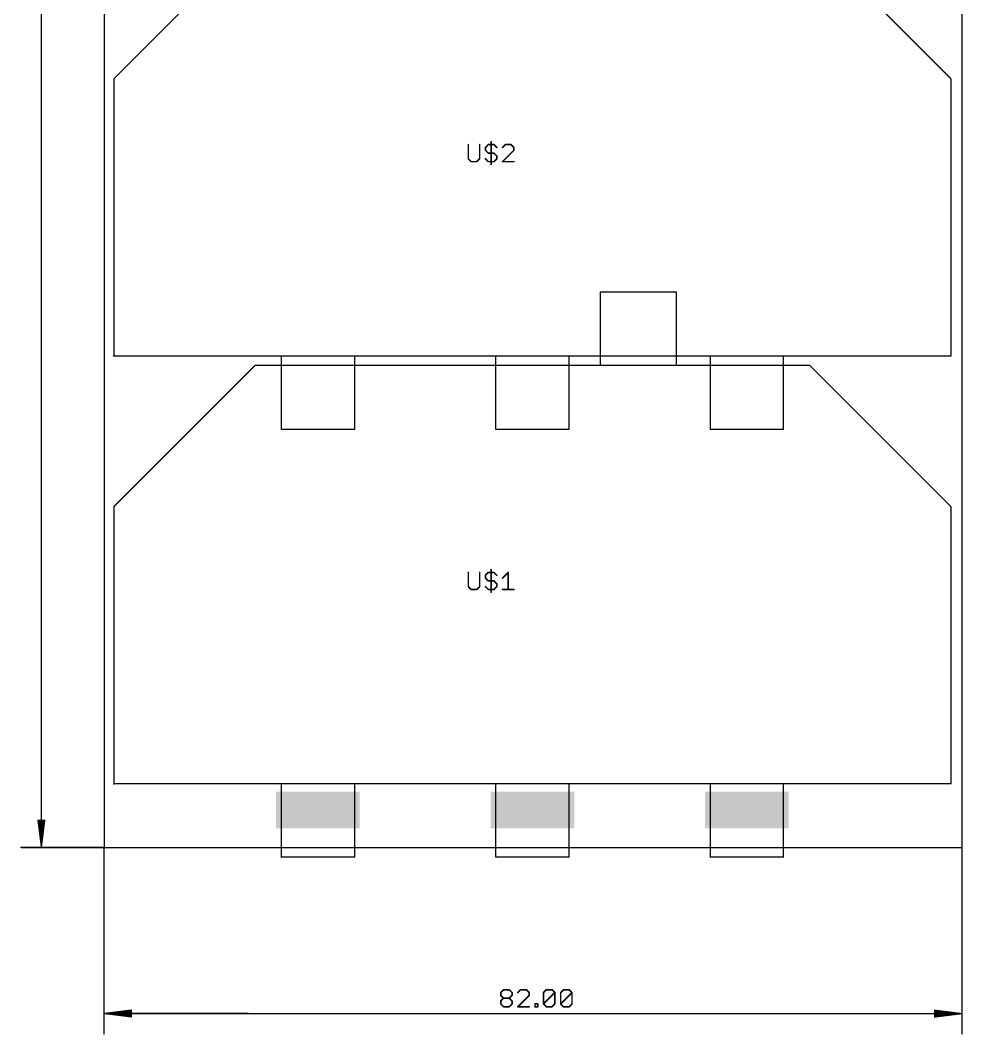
# Model space of a CAD drawing. Extents: x -8 to 182, y -18 to 296.
# Drawn here: x -8 to 82.1, y -17.9 to 79.1 of the extents above; entities that cross this region are included whole.
import ezdxf

# ---------------------------------------------------------------- set-up
doc = ezdxf.new("R2010")
doc.units = 0
for name, color, linetype in [('1', 22, 'CONTINUOUS'), ('20', 7, 'CONTINUOUS'), ('21', 253, 'CONTINUOUS'), ('23', 7, 'CONTINUOUS'), ('47', 253, 'CONTINUOUS')]:
    doc.layers.add(name, color=color, linetype=linetype)

# ---------------------------------------------------------------- blocks, each defined once
blk = doc.blocks.new('RECT')
blk.add_solid([(-0.5, -0.5), (0.5, -0.5), (-0.5, 0.5), (0.5, 0.5)])

msp = doc.modelspace()

# ---------------------------------------------------------------- linework, layer by layer
at = {"layer": '20'}
for p, q in [((0, 277.8), (0, 0)), ((82, 0), (82, 277.8)), ((0, 0), (82, 0))]:
    msp.add_line(p, q, dxfattribs=at)
at = {"layer": '21'}
for points, const_width in [([(14.431, 86.9788), (0.931, 73.4788)], 0.127), ([(80.931, 73.4788), (67.431, 86.9788)], 0.127), ([(0.931, 73.4788), (0.931, 46.9788)], 0.127), ([(80.931, 46.9788), (80.931, 73.4788)], 0.127), ([(34.8072, 67.182), (34.8072, 65.8262)], 0.1524), ([(35.8919, 65.8262), (35.8919, 67.182)], 0.1524), ([(36.4444, 66.9108), (36.7155, 67.182)], 0.1524), ([(36.4444, 66.6397), (36.4444, 66.9108)], 0.1524), ([(36.7155, 67.182), (37.2579, 67.182)], 0.1524), ([(36.9867, 67.4532), (36.9867, 65.2838)], 0.1524), ([(37.2579, 67.182), (37.529, 66.9108)], 0.1524), ([(38.3527, 67.182), (38.0815, 66.9108)], 0.1524), ([(38.895, 67.182), (38.3527, 67.182)], 0.1524), ([(39.1662, 66.9108), (38.895, 67.182)], 0.1524), ([(39.1662, 66.6397), (39.1662, 66.9108)], 0.1524), ([(36.7155, 66.3685), (36.4444, 66.6397)], 0.1524), ([(37.2579, 66.3685), (36.7155, 66.3685)], 0.1524), ([(37.529, 66.0973), (37.2579, 66.3685)], 0.1524), ([(37.529, 65.8262), (37.529, 66.0973)], 0.1524), ([(38.0815, 65.555), (39.1662, 66.6397)], 0.1524), ([(34.8072, 65.8262), (35.0784, 65.555)], 0.1524), ([(35.0784, 65.555), (35.6207, 65.555)], 0.1524), ([(35.6207, 65.555), (35.8919, 65.8262)], 0.1524), ([(36.4444, 65.8262), (36.7155, 65.555)], 0.1524), ([(36.7155, 65.555), (37.2579, 65.555)], 0.1524), ([(37.2579, 65.555), (37.529, 65.8262)], 0.1524), ([(39.1662, 65.555), (38.0815, 65.555)], 0.1524), ([(47.431, 46.0888), (47.431, 53.0888)], 0.127), ([(47.431, 53.0888), (54.681, 53.0888)], 0.127), ([(54.681, 53.0888), (54.681, 46.0888)], 0.127), ([(0.931, 46.9788), (16.931, 46.9788)], 0.127), ([(16.931, 46.9788), (16.931, 39.9788)], 0.127), ([(23.931, 46.9788), (16.931, 46.9788)], 0.127), ([(23.931, 46.9788), (37.431, 46.9788)], 0.127), ([(23.931, 39.9788), (23.931, 46.9788)], 0.127), ([(37.431, 46.9788), (37.431, 39.9788)], 0.127), ([(44.431, 46.9788), (37.431, 46.9788)], 0.127), ([(44.431, 46.9788), (57.931, 46.9788)], 0.127), ([(44.431, 39.9788), (44.431, 46.9788)], 0.127), ([(57.931, 46.9788), (57.931, 39.9788)], 0.127), ([(64.931, 46.9788), (57.931, 46.9788)], 0.127), ([(64.931, 46.9788), (80.931, 46.9788)], 0.127), ([(64.931, 39.9788), (64.931, 46.9788)], 0.127), ([(14.431, 46.0888), (0.931, 32.5888)], 0.127), ([(47.431, 46.0888), (14.431, 46.0888)], 0.127), ([(54.681, 46.0888), (47.431, 46.0888)], 0.127), ([(67.431, 46.0888), (54.681, 46.0888)], 0.127), ([(80.931, 32.5888), (67.431, 46.0888)], 0.127), ([(16.931, 39.9788), (23.931, 39.9788)], 0.127), ([(37.431, 39.9788), (44.431, 39.9788)], 0.127), ([(57.931, 39.9788), (64.931, 39.9788)], 0.127), ([(0.931, 32.5888), (0.931, 6.0888)], 0.127), ([(80.931, 6.0888), (80.931, 32.5888)], 0.127), ([(34.8072, 26.292), (34.8072, 24.9362)], 0.1524), ([(35.8919, 24.9362), (35.8919, 26.292)], 0.1524), ([(36.4444, 26.0208), (36.7155, 26.292)], 0.1524), ([(36.7155, 26.292), (37.2579, 26.292)], 0.1524), ([(36.9867, 26.5632), (36.9867, 24.3938)], 0.1524), ([(37.2579, 26.292), (37.529, 26.0208)], 0.1524), ([(38.0815, 25.7497), (38.6238, 26.292)], 0.1524), ([(38.6238, 26.292), (38.6238, 24.665)], 0.1524), ([(36.4444, 25.7497), (36.4444, 26.0208)], 0.1524), ([(36.7155, 25.4785), (36.4444, 25.7497)], 0.1524), ([(37.2579, 25.4785), (36.7155, 25.4785)], 0.1524), ([(37.529, 25.2073), (37.2579, 25.4785)], 0.1524), ([(37.529, 24.9362), (37.529, 25.2073)], 0.1524), ([(34.8072, 24.9362), (35.0784, 24.665)], 0.1524), ([(35.0784, 24.665), (35.6207, 24.665)], 0.1524), ([(35.6207, 24.665), (35.8919, 24.9362)], 0.1524), ([(36.4444, 24.9362), (36.7155, 24.665)], 0.1524), ([(36.7155, 24.665), (37.2579, 24.665)], 0.1524), ([(37.2579, 24.665), (37.529, 24.9362)], 0.1524), ([(38.0815, 24.665), (39.1662, 24.665)], 0.1524), ([(0.931, 6.0888), (16.931, 6.0888)], 0.127), ([(16.931, 6.0888), (16.931, -0.9112)], 0.127), ([(23.931, 6.0888), (16.931, 6.0888)], 0.127), ([(23.931, 6.0888), (37.431, 6.0888)], 0.127), ([(23.931, -0.9112), (23.931, 6.0888)], 0.127), ([(37.431, 6.0888), (37.431, -0.9112)], 0.127), ([(44.431, 6.0888), (37.431, 6.0888)], 0.127), ([(44.431, 6.0888), (57.931, 6.0888)], 0.127), ([(44.431, -0.9112), (44.431, 6.0888)], 0.127), ([(57.931, 6.0888), (57.931, -0.9112)], 0.127), ([(64.931, 6.0888), (57.931, 6.0888)], 0.127), ([(64.931, 6.0888), (80.931, 6.0888)], 0.127), ([(64.931, -0.9112), (64.931, 6.0888)], 0.127), ([(16.931, -0.9112), (23.931, -0.9112)], 0.127), ([(37.431, -0.9112), (44.431, -0.9112)], 0.127), ([(57.931, -0.9112), (64.931, -0.9112)], 0.127)]:
    msp.add_lwpolyline(points, dxfattribs=dict(at, const_width=const_width))
for points, const_width in [([(0.9085, 73.5013, 1), (0.9535, 73.4564)], 0.0635), ([(0.9627, 73.4788, 1), (0.8993, 73.4788)], 0.0635), ([(80.9627, 73.4788, 1), (80.8992, 73.4788)], 0.0635), ([(80.9085, 73.4564, 1), (80.9535, 73.5013)], 0.0635), ([(34.8453, 67.182, 1), (34.7691, 67.182)], 0.0762), ([(35.93, 67.182, 1), (35.8538, 67.182)], 0.0762), ([(36.4174, 66.9378, 1), (36.4713, 66.8839)], 0.0762), ([(36.4825, 66.9108, 1), (36.4063, 66.9108)], 0.0762), ([(36.7155, 67.2201, 1), (36.7155, 67.1439)], 0.0762), ([(36.7425, 67.1551, 1), (36.6886, 67.2089)], 0.0762), ([(37.0248, 67.4532, 1), (36.9486, 67.4532)], 0.0762), ([(37.2848, 67.2089, 1), (37.2309, 67.1551)], 0.0762), ([(37.2579, 67.1439, 1), (37.2579, 67.2201)], 0.0762), ([(37.5021, 66.8839, 1), (37.556, 66.9378)], 0.0762), ([(38.0546, 66.9378, 1), (38.1085, 66.8839)], 0.0762), ([(38.3527, 67.2201, 1), (38.3527, 67.1439)], 0.0762), ([(38.3796, 67.1551, 1), (38.3257, 67.2089)], 0.0762), ([(38.9219, 67.2089, 1), (38.8681, 67.1551)], 0.0762), ([(38.895, 67.1439, 1), (38.895, 67.2201)], 0.0762), ([(39.2043, 66.9108, 1), (39.1281, 66.9108)], 0.0762), ([(39.1392, 66.8839, 1), (39.1931, 66.9378)], 0.0762), ([(36.4713, 66.6666, 1), (36.4174, 66.6127)], 0.0762), ([(36.4063, 66.6397, 1), (36.4825, 66.6397)], 0.0762), ([(36.7155, 66.4066, 1), (36.7155, 66.3304)], 0.0762), ([(36.6886, 66.3416, 1), (36.7425, 66.3954)], 0.0762), ([(37.2848, 66.3954, 1), (37.2309, 66.3416)], 0.0762), ([(37.2579, 66.3304, 1), (37.2579, 66.4066)], 0.0762), ([(37.5671, 66.0973, 1), (37.4909, 66.0973)], 0.0762), ([(37.5021, 66.0704, 1), (37.556, 66.1243)], 0.0762), ([(39.1281, 66.6397, 1), (39.2043, 66.6397)], 0.0762), ([(39.1931, 66.6127, 1), (39.1392, 66.6666)], 0.0762), ([(34.8341, 65.8531, 1), (34.7803, 65.7992)], 0.0762), ([(34.7691, 65.8262, 1), (34.8453, 65.8262)], 0.0762), ([(35.0784, 65.5931, 1), (35.0784, 65.5169)], 0.0762), ([(35.0514, 65.5281, 1), (35.1053, 65.582)], 0.0762), ([(35.5938, 65.582, 1), (35.6476, 65.5281)], 0.0762), ([(35.6207, 65.5169, 1), (35.6207, 65.5931)], 0.0762), ([(35.8538, 65.8262, 1), (35.93, 65.8262)], 0.0762), ([(35.9188, 65.7992, 1), (35.8649, 65.8531)], 0.0762), ([(36.4713, 65.8531, 1), (36.4174, 65.7992)], 0.0762), ([(36.7155, 65.5931, 1), (36.7155, 65.5169)], 0.0762), ([(36.6886, 65.5281, 1), (36.7425, 65.582)], 0.0762), ([(36.9486, 65.2838, 1), (37.0248, 65.2838)], 0.0762), ([(37.2309, 65.582, 1), (37.2848, 65.5281)], 0.0762), ([(37.2579, 65.5169, 1), (37.2579, 65.5931)], 0.0762), ([(37.4909, 65.8262, 1), (37.5671, 65.8262)], 0.0762), ([(37.556, 65.7992, 1), (37.5021, 65.8531)], 0.0762), ([(38.0815, 65.5931, 1), (38.0815, 65.5169)], 0.0762), ([(38.0546, 65.582, 1), (38.1085, 65.5281)], 0.0762), ([(39.1662, 65.5169, 1), (39.1662, 65.5931)], 0.0762), ([(47.431, 53.1206, 1), (47.431, 53.0571)], 0.0635), ([(47.4628, 53.0888, 1), (47.3993, 53.0888)], 0.0635), ([(54.7128, 53.0888, 1), (54.6493, 53.0888)], 0.0635), ([(54.681, 53.0571, 1), (54.681, 53.1206)], 0.0635), ([(0.931, 47.0106, 1), (0.931, 46.9471)], 0.0635), ([(0.8993, 46.9788, 1), (0.9627, 46.9788)], 0.0635), ([(16.931, 47.0106, 1), (16.931, 46.9471)], 0.0635), ([(16.9627, 46.9788, 1), (16.8993, 46.9788)], 0.0635), ([(16.931, 46.9471, 1), (16.931, 47.0106)], 0.0635), ([(23.931, 47.0106, 1), (23.931, 46.9471)], 0.0635), ([(23.9627, 46.9788, 1), (23.8993, 46.9788)], 0.0635), ([(23.931, 46.9471, 1), (23.931, 47.0106)], 0.0635), ([(37.4628, 46.9788, 1), (37.3993, 46.9788)], 0.0635), ([(37.431, 47.0106, 1), (37.431, 46.9471)], 0.0635), ([(37.431, 46.9471, 1), (37.431, 47.0106)], 0.0635), ([(44.431, 47.0106, 1), (44.431, 46.9471)], 0.0635), ([(44.4628, 46.9788, 1), (44.3993, 46.9788)], 0.0635), ([(44.431, 46.9471, 1), (44.431, 47.0106)], 0.0635), ([(57.9628, 46.9788, 1), (57.8993, 46.9788)], 0.0635), ([(57.931, 47.0106, 1), (57.931, 46.9471)], 0.0635), ([(57.931, 46.9471, 1), (57.931, 47.0106)], 0.0635), ([(64.9627, 46.9788, 1), (64.8992, 46.9788)], 0.0635), ([(64.931, 47.0106, 1), (64.931, 46.9471)], 0.0635), ([(64.931, 46.9471, 1), (64.931, 47.0106)], 0.0635), ([(80.8992, 46.9788, 1), (80.9627, 46.9788)], 0.0635), ([(80.931, 46.9471, 1), (80.931, 47.0106)], 0.0635), ([(14.431, 46.1206, 1), (14.431, 46.0571)], 0.0635), ([(14.4535, 46.0664, 1), (14.4085, 46.1113)], 0.0635), ([(47.431, 46.1206, 1), (47.431, 46.0571)], 0.0635), ([(47.3993, 46.0888, 1), (47.4628, 46.0888)], 0.0635), ([(47.431, 46.0571, 1), (47.431, 46.1206)], 0.0635), ([(54.681, 46.1206, 1), (54.681, 46.0571)], 0.0635), ([(54.6493, 46.0888, 1), (54.7128, 46.0888)], 0.0635), ([(54.681, 46.0571, 1), (54.681, 46.1206)], 0.0635), ([(67.4535, 46.1113, 1), (67.4085, 46.0664)], 0.0635), ([(67.431, 46.0571, 1), (67.431, 46.1206)], 0.0635), ([(16.931, 40.0106, 1), (16.931, 39.9471)], 0.0635), ([(16.8993, 39.9788, 1), (16.9627, 39.9788)], 0.0635), ([(23.8993, 39.9788, 1), (23.9627, 39.9788)], 0.0635), ([(23.931, 39.9471, 1), (23.931, 40.0106)], 0.0635), ([(37.431, 40.0106, 1), (37.431, 39.9471)], 0.0635), ([(37.3993, 39.9788, 1), (37.4628, 39.9788)], 0.0635), ([(44.3993, 39.9788, 1), (44.4628, 39.9788)], 0.0635), ([(44.431, 39.9471, 1), (44.431, 40.0106)], 0.0635), ([(57.931, 40.0106, 1), (57.931, 39.9471)], 0.0635), ([(57.8993, 39.9788, 1), (57.9628, 39.9788)], 0.0635), ([(64.8992, 39.9788, 1), (64.9627, 39.9788)], 0.0635), ([(64.931, 39.9471, 1), (64.931, 40.0106)], 0.0635), ([(0.9085, 32.6113, 1), (0.9535, 32.5664)], 0.0635), ([(0.9627, 32.5888, 1), (0.8993, 32.5888)], 0.0635), ([(80.9627, 32.5888, 1), (80.8992, 32.5888)], 0.0635), ([(80.9085, 32.5664, 1), (80.9535, 32.6113)], 0.0635), ([(34.8453, 26.292, 1), (34.7691, 26.292)], 0.0762), ([(35.93, 26.292, 1), (35.8538, 26.292)], 0.0762), ([(36.7155, 26.3301, 1), (36.7155, 26.2539)], 0.0762), ([(36.7425, 26.2651, 1), (36.6886, 26.3189)], 0.0762), ([(37.0248, 26.5632, 1), (36.9486, 26.5632)], 0.0762), ([(37.2848, 26.3189, 1), (37.2309, 26.2651)], 0.0762), ([(37.2579, 26.2539, 1), (37.2579, 26.3301)], 0.0762), ([(38.6619, 26.292, 1), (38.5857, 26.292)], 0.0762), ([(38.6508, 26.2651, 1), (38.5969, 26.3189)], 0.0762), ([(36.4174, 26.0478, 1), (36.4713, 25.9939)], 0.0762), ([(36.4713, 25.7766, 1), (36.4174, 25.7227)], 0.0762), ([(36.4825, 26.0208, 1), (36.4063, 26.0208)], 0.0762), ([(36.4063, 25.7497, 1), (36.4825, 25.7497)], 0.0762), ([(36.7155, 25.5166, 1), (36.7155, 25.4404)], 0.0762), ([(36.6886, 25.4516, 1), (36.7425, 25.5054)], 0.0762), ([(37.2848, 25.5054, 1), (37.2309, 25.4516)], 0.0762), ([(37.2579, 25.4404, 1), (37.2579, 25.5166)], 0.0762), ([(37.5671, 25.2073, 1), (37.4909, 25.2073)], 0.0762), ([(37.5021, 25.9939, 1), (37.556, 26.0478)], 0.0762), ([(37.5021, 25.1804, 1), (37.556, 25.2343)], 0.0762), ([(38.0546, 25.7766, 1), (38.1085, 25.7227)], 0.0762), ([(34.8341, 24.9631, 1), (34.7803, 24.9092)], 0.0762), ([(34.7691, 24.9362, 1), (34.8453, 24.9362)], 0.0762), ([(35.0784, 24.7031, 1), (35.0784, 24.6269)], 0.0762), ([(35.0514, 24.6381, 1), (35.1053, 24.692)], 0.0762), ([(35.5938, 24.692, 1), (35.6476, 24.6381)], 0.0762), ([(35.6207, 24.6269, 1), (35.6207, 24.7031)], 0.0762), ([(35.8538, 24.9362, 1), (35.93, 24.9362)], 0.0762), ([(35.9188, 24.9092, 1), (35.8649, 24.9631)], 0.0762), ([(36.4713, 24.9631, 1), (36.4174, 24.9092)], 0.0762), ([(36.7155, 24.7031, 1), (36.7155, 24.6269)], 0.0762), ([(36.6886, 24.6381, 1), (36.7425, 24.692)], 0.0762), ([(36.9486, 24.3938, 1), (37.0248, 24.3938)], 0.0762), ([(37.2309, 24.692, 1), (37.2848, 24.6381)], 0.0762), ([(37.2579, 24.6269, 1), (37.2579, 24.7031)], 0.0762), ([(37.4909, 24.9362, 1), (37.5671, 24.9362)], 0.0762), ([(37.556, 24.9092, 1), (37.5021, 24.9631)], 0.0762), ([(38.0815, 24.7031, 1), (38.0815, 24.6269)], 0.0762), ([(38.5857, 24.665, 1), (38.6619, 24.665)], 0.0762), ([(39.1662, 24.6269, 1), (39.1662, 24.7031)], 0.0762), ([(0.931, 6.1206, 1), (0.931, 6.0571)], 0.0635), ([(0.8993, 6.0888, 1), (0.9627, 6.0888)], 0.0635), ([(16.931, 6.1206, 1), (16.931, 6.0571)], 0.0635), ([(16.9627, 6.0888, 1), (16.8993, 6.0888)], 0.0635), ([(16.931, 6.0571, 1), (16.931, 6.1206)], 0.0635), ([(23.931, 6.1206, 1), (23.931, 6.0571)], 0.0635), ([(23.9627, 6.0888, 1), (23.8993, 6.0888)], 0.0635), ([(23.931, 6.0571, 1), (23.931, 6.1206)], 0.0635), ([(37.4628, 6.0888, 1), (37.3993, 6.0888)], 0.0635), ([(37.431, 6.1206, 1), (37.431, 6.0571)], 0.0635), ([(37.431, 6.0571, 1), (37.431, 6.1206)], 0.0635), ([(44.431, 6.1206, 1), (44.431, 6.0571)], 0.0635), ([(44.4628, 6.0888, 1), (44.3993, 6.0888)], 0.0635), ([(44.431, 6.0571, 1), (44.431, 6.1206)], 0.0635), ([(57.9628, 6.0888, 1), (57.8993, 6.0888)], 0.0635), ([(57.931, 6.1206, 1), (57.931, 6.0571)], 0.0635), ([(57.931, 6.0571, 1), (57.931, 6.1206)], 0.0635), ([(64.9627, 6.0888, 1), (64.8992, 6.0888)], 0.0635), ([(64.931, 6.1206, 1), (64.931, 6.0571)], 0.0635), ([(64.931, 6.0571, 1), (64.931, 6.1206)], 0.0635), ([(80.8992, 6.0888, 1), (80.9627, 6.0888)], 0.0635), ([(80.931, 6.0571, 1), (80.931, 6.1206)], 0.0635), ([(16.931, -0.8794, 1), (16.931, -0.9429)], 0.0635), ([(16.8993, -0.9112, 1), (16.9627, -0.9112)], 0.0635), ([(23.8993, -0.9112, 1), (23.9627, -0.9112)], 0.0635), ([(23.931, -0.9429, 1), (23.931, -0.8794)], 0.0635), ([(37.431, -0.8794, 1), (37.431, -0.9429)], 0.0635), ([(37.3993, -0.9112, 1), (37.4628, -0.9112)], 0.0635), ([(44.3993, -0.9112, 1), (44.4628, -0.9112)], 0.0635), ([(44.431, -0.9429, 1), (44.431, -0.8794)], 0.0635), ([(57.931, -0.8794, 1), (57.931, -0.9429)], 0.0635), ([(57.8993, -0.9112, 1), (57.9628, -0.9112)], 0.0635), ([(64.8992, -0.9112, 1), (64.9627, -0.9112)], 0.0635), ([(64.931, -0.9429, 1), (64.931, -0.8794)], 0.0635)]:
    msp.add_lwpolyline(points, format="xyb", dxfattribs=dict(at, const_width=const_width))
at = {"layer": '23'}
for p in [(0.931, 46.9788), (0.931, 6.0888)]:
    msp.add_point(p, dxfattribs=at)
at = {"layer": '47'}
for points, const_width in [([(-6.0003, 0.0642), (-6, 282.7338)], 0.13), ([(-6.0003, 0.0642), (-6.3196, 2.5992)], 0.13), ([(-6.3196, 2.5992), (-5.6811, 2.5992)], 0.13), ([(-6.0003, 0.0642), (-6.2603, 2.5992)], 0.13), ([(-6.0003, 0.0642), (-6.1303, 2.5992)], 0.13), ([(-5.6811, 2.5992), (-6.0003, 0.0642)], 0.13), ([(-5.8703, 2.5992), (-6.0003, 0.0642)], 0.13), ([(-5.7403, 2.5992), (-6.0003, 0.0642)], 0.13), ([(0.0007, -0.0008), (-7.9503, -0.0008)], 0.13), ([(0.0007, -0.0008), (-0.0022, -17.8169)], 0.13), ([(82.0003, -0.0142), (81.9974, -17.8303)], 0.13), ([(37.9055, -13.8665), (38.1767, -13.5954)], 0.1524), ([(38.1767, -13.5954), (38.719, -13.5954)], 0.1524), ([(38.719, -13.5954), (38.9902, -13.8665)], 0.1524), ([(39.8138, -13.5954), (39.5427, -13.8665)], 0.1524), ([(40.3561, -13.5954), (39.8138, -13.5954)], 0.1524), ([(40.6273, -13.8665), (40.3561, -13.5954)], 0.1524), ([(41.9984, -13.8665), (42.2695, -13.5954)], 0.1524), ([(42.2695, -13.5954), (42.8119, -13.5954)], 0.1524), ([(42.8119, -13.5954), (43.083, -13.8665)], 0.1524), ([(43.6355, -13.8665), (43.9067, -13.5954)], 0.1524), ([(43.9067, -13.5954), (44.449, -13.5954)], 0.1524), ([(44.449, -13.5954), (44.7202, -13.8665)], 0.1524), ([(37.9055, -14.1377), (37.9055, -13.8665)], 0.1524), ([(38.1767, -14.4089), (37.9055, -14.1377)], 0.1524), ([(37.9055, -14.68), (38.1767, -14.4089)], 0.1524), ([(38.1767, -14.4089), (38.719, -14.4089)], 0.1524), ([(38.9902, -14.1377), (38.719, -14.4089)], 0.1524), ([(38.719, -14.4089), (38.9902, -14.68)], 0.1524), ([(38.9902, -13.8665), (38.9902, -14.1377)], 0.1524), ([(39.5427, -15.2224), (40.6273, -14.1377)], 0.1524), ([(40.6273, -14.1377), (40.6273, -13.8665)], 0.1524), ([(41.9984, -14.9512), (41.9984, -13.8665)], 0.1524), ([(41.9984, -14.9512), (43.083, -13.8665)], 0.1524), ([(43.083, -13.8665), (43.083, -14.9512)], 0.1524), ([(43.6355, -14.9512), (43.6355, -13.8665)], 0.1524), ([(43.6355, -14.9512), (44.7202, -13.8665)], 0.1524), ([(44.7202, -13.8665), (44.7202, -14.9512)], 0.1524), ([(0.0631, -15.8669), (2.5981, -15.548)], 0.13), ([(2.5981, -15.548), (2.598, -16.1865)], 0.13), ([(37.9055, -14.9512), (37.9055, -14.68)], 0.1524), ([(38.1767, -15.2224), (37.9055, -14.9512)], 0.1524), ([(38.719, -15.2224), (38.1767, -15.2224)], 0.1524), ([(38.9902, -14.9512), (38.719, -15.2224)], 0.1524), ([(38.9902, -14.68), (38.9902, -14.9512)], 0.1524), ([(40.6273, -15.2224), (39.5427, -15.2224)], 0.1524), ([(41.1798, -15.2224), (41.1798, -14.9512)], 0.1524), ([(41.1798, -14.9512), (41.451, -14.9512)], 0.1524), ([(41.451, -15.2224), (41.1798, -15.2224)], 0.1524), ([(41.451, -14.9512), (41.451, -15.2224)], 0.1524), ([(42.2695, -15.2224), (41.9984, -14.9512)], 0.1524), ([(42.8119, -15.2224), (42.2695, -15.2224)], 0.1524), ([(43.083, -14.9512), (42.8119, -15.2224)], 0.1524), ([(43.9067, -15.2224), (43.6355, -14.9512)], 0.1524), ([(44.449, -15.2224), (43.9067, -15.2224)], 0.1524), ([(44.7202, -14.9512), (44.449, -15.2224)], 0.1524), ([(79.3977, -15.5606), (79.3976, -16.1991)], 0.13), ([(81.9327, -15.8803), (79.3977, -15.5606)], 0.13), ([(0.0631, -15.8669), (2.5981, -15.6073)], 0.13), ([(0.0631, -15.8669), (2.5981, -15.7373)], 0.13), ([(0.0631, -15.8669), (81.9327, -15.8803)], 0.13), ([(2.598, -16.1865), (0.0631, -15.8669)], 0.13), ([(2.5981, -15.9973), (0.0631, -15.8669)], 0.13), ([(2.598, -16.1273), (0.0631, -15.8669)], 0.13), ([(79.3976, -16.1991), (81.9327, -15.8803)], 0.13), ([(79.3976, -16.1398), (81.9327, -15.8803)], 0.13), ([(81.9327, -15.8803), (79.3977, -15.6199)], 0.13), ([(81.9327, -15.8803), (79.3977, -15.7499)], 0.13), ([(79.3977, -16.0099), (81.9327, -15.8803)], 0.13)]:
    msp.add_lwpolyline(points, dxfattribs=dict(at, const_width=const_width))
for points, const_width in [([(-6.2873, 2.6033, 1), (-6.3518, 2.5952)], 0.065), ([(-6.3196, 2.6317, 1), (-6.3196, 2.5667)], 0.065), ([(-6.228, 2.6025, 1), (-6.2926, 2.5959)], 0.065), ([(-6.0979, 2.6009, 1), (-6.1628, 2.5976)], 0.065), ([(-5.8379, 2.5976, 1), (-5.9028, 2.6009)], 0.065), ([(-5.708, 2.5959, 1), (-5.7726, 2.6025)], 0.065), ([(-5.6488, 2.5952, 1), (-5.7133, 2.6033)], 0.065), ([(-5.6811, 2.5667, 1), (-5.6811, 2.6317)], 0.065), ([(-7.9503, 0.0317, 1), (-7.9503, -0.0333)], 0.065), ([(-6.0326, 0.0683, 1), (-5.9681, 0.0602)], 0.065), ([(-6.0326, 0.0675, 1), (-5.968, 0.0609)], 0.065), ([(-6.0328, 0.0626, 1), (-5.9679, 0.0659)], 0.065), ([(-6.0328, 0.0659, 1), (-5.9679, 0.0626)], 0.065), ([(-6.0328, 0.0642, 1), (-5.9678, 0.0642)], 0.065), ([(-6.0326, 0.0602, 1), (-5.9681, 0.0683)], 0.065), ([(-6.0326, 0.0609, 1), (-5.968, 0.0675)], 0.065), ([(0.0332, -0.0008, 1), (-0.0318, -0.0008)], 0.065), ([(0.0007, -0.0333, 1), (0.0007, 0.0317)], 0.065), ([(82.0328, -0.0142, 1), (81.9678, -0.0142)], 0.065), ([(38.1767, -13.5573, 1), (38.1767, -13.6335)], 0.0762), ([(38.2036, -13.6223, 1), (38.1497, -13.5684)], 0.0762), ([(38.7459, -13.5684, 1), (38.692, -13.6223)], 0.0762), ([(38.719, -13.6335, 1), (38.719, -13.5573)], 0.0762), ([(39.8138, -13.5573, 1), (39.8138, -13.6335)], 0.0762), ([(39.8408, -13.6223, 1), (39.7869, -13.5684)], 0.0762), ([(40.3831, -13.5684, 1), (40.3292, -13.6223)], 0.0762), ([(40.3561, -13.6335, 1), (40.3561, -13.5573)], 0.0762), ([(42.2695, -13.5573, 1), (42.2695, -13.6335)], 0.0762), ([(42.2965, -13.6223, 1), (42.2426, -13.5684)], 0.0762), ([(42.8388, -13.5684, 1), (42.7849, -13.6223)], 0.0762), ([(42.8119, -13.6335, 1), (42.8119, -13.5573)], 0.0762), ([(43.9067, -13.5573, 1), (43.9067, -13.6335)], 0.0762), ([(43.9336, -13.6223, 1), (43.8798, -13.5684)], 0.0762), ([(44.476, -13.5684, 1), (44.4221, -13.6223)], 0.0762), ([(44.449, -13.6335, 1), (44.449, -13.5573)], 0.0762), ([(37.9436, -13.8665, 1), (37.8674, -13.8665)], 0.0762), ([(37.8786, -13.8396, 1), (37.9324, -13.8935)], 0.0762), ([(37.8674, -14.1377, 1), (37.9436, -14.1377)], 0.0762), ([(37.9324, -14.1108, 1), (37.8786, -14.1646)], 0.0762), ([(38.1767, -14.3708, 1), (38.1767, -14.447)], 0.0762), ([(38.2036, -14.4358, 1), (38.1497, -14.3819)], 0.0762), ([(38.1497, -14.4358, 1), (38.2036, -14.3819)], 0.0762), ([(38.7459, -14.3819, 1), (38.692, -14.4358)], 0.0762), ([(38.692, -14.3819, 1), (38.7459, -14.4358)], 0.0762), ([(38.719, -14.447, 1), (38.719, -14.3708)], 0.0762), ([(39.0283, -13.8665, 1), (38.9521, -13.8665)], 0.0762), ([(38.9521, -14.1377, 1), (39.0283, -14.1377)], 0.0762), ([(38.9632, -13.8935, 1), (39.0171, -13.8396)], 0.0762), ([(39.0171, -14.1646, 1), (38.9632, -14.1107)], 0.0762), ([(39.5157, -13.8396, 1), (39.5696, -13.8935)], 0.0762), ([(40.6654, -13.8665, 1), (40.5892, -13.8665)], 0.0762), ([(40.5892, -14.1377, 1), (40.6654, -14.1377)], 0.0762), ([(40.6004, -13.8935, 1), (40.6542, -13.8396)], 0.0762), ([(40.6543, -14.1646, 1), (40.6004, -14.1107)], 0.0762), ([(41.9714, -13.8396, 1), (42.0253, -13.8935)], 0.0762), ([(42.0365, -13.8665, 1), (41.9603, -13.8665)], 0.0762), ([(43.1211, -13.8665, 1), (43.0449, -13.8665)], 0.0762), ([(43.11, -13.8935, 1), (43.0561, -13.8396)], 0.0762), ([(43.0561, -13.8935, 1), (43.11, -13.8396)], 0.0762), ([(43.6736, -13.8665, 1), (43.5974, -13.8665)], 0.0762), ([(43.6086, -13.8396, 1), (43.6625, -13.8935)], 0.0762), ([(44.7583, -13.8665, 1), (44.6821, -13.8665)], 0.0762), ([(44.7471, -13.8935, 1), (44.6933, -13.8396)], 0.0762), ([(44.6933, -13.8935, 1), (44.7471, -13.8396)], 0.0762), ([(2.6306, -15.548, 1), (2.5656, -15.548)], 0.065), ([(2.6022, -15.5803, 1), (2.5941, -15.5158)], 0.065), ([(37.9436, -14.68, 1), (37.8674, -14.68)], 0.0762), ([(37.8786, -14.6531, 1), (37.9324, -14.707)], 0.0762), ([(37.9324, -14.9242, 1), (37.8786, -14.9781)], 0.0762), ([(37.8674, -14.9512, 1), (37.9436, -14.9512)], 0.0762), ([(38.1767, -15.1843, 1), (38.1767, -15.2605)], 0.0762), ([(38.1497, -15.2493, 1), (38.2036, -15.1954)], 0.0762), ([(38.692, -15.1954, 1), (38.7459, -15.2493)], 0.0762), ([(38.719, -15.2605, 1), (38.719, -15.1843)], 0.0762), ([(39.0283, -14.68, 1), (38.9521, -14.68)], 0.0762), ([(38.9521, -14.9512, 1), (39.0283, -14.9512)], 0.0762), ([(38.9632, -14.707, 1), (39.0171, -14.6531)], 0.0762), ([(39.0171, -14.9781, 1), (38.9632, -14.9242)], 0.0762), ([(39.5157, -15.1954, 1), (39.5696, -15.2493)], 0.0762), ([(39.5427, -15.1843, 1), (39.5427, -15.2605)], 0.0762), ([(40.6273, -15.2605, 1), (40.6273, -15.1843)], 0.0762), ([(41.2179, -14.9512, 1), (41.1417, -14.9512)], 0.0762), ([(41.1798, -14.9131, 1), (41.1798, -14.9893)], 0.0762), ([(41.1798, -15.1843, 1), (41.1798, -15.2605)], 0.0762), ([(41.1417, -15.2224, 1), (41.2179, -15.2224)], 0.0762), ([(41.4891, -14.9512, 1), (41.4129, -14.9512)], 0.0762), ([(41.4129, -15.2224, 1), (41.4891, -15.2224)], 0.0762), ([(41.451, -14.9893, 1), (41.451, -14.9131)], 0.0762), ([(41.451, -15.2605, 1), (41.451, -15.1843)], 0.0762), ([(42.0253, -14.9242, 1), (41.9714, -14.9781)], 0.0762), ([(41.9714, -14.9242, 1), (42.0253, -14.9781)], 0.0762), ([(41.9603, -14.9512, 1), (42.0365, -14.9512)], 0.0762), ([(42.2695, -15.1843, 1), (42.2695, -15.2605)], 0.0762), ([(42.2426, -15.2493, 1), (42.2965, -15.1954)], 0.0762), ([(42.7849, -15.1954, 1), (42.8388, -15.2493)], 0.0762), ([(42.8119, -15.2605, 1), (42.8119, -15.1843)], 0.0762), ([(43.0449, -14.9512, 1), (43.1211, -14.9512)], 0.0762), ([(43.11, -14.9781, 1), (43.0561, -14.9242)], 0.0762), ([(43.6625, -14.9242, 1), (43.6086, -14.9781)], 0.0762), ([(43.6086, -14.9242, 1), (43.6625, -14.9781)], 0.0762), ([(43.5974, -14.9512, 1), (43.6736, -14.9512)], 0.0762), ([(43.9067, -15.1843, 1), (43.9067, -15.2605)], 0.0762), ([(43.8798, -15.2493, 1), (43.9336, -15.1954)], 0.0762), ([(44.4221, -15.1954, 1), (44.476, -15.2493)], 0.0762), ([(44.449, -15.2605, 1), (44.449, -15.1843)], 0.0762), ([(44.6821, -14.9512, 1), (44.7583, -14.9512)], 0.0762), ([(44.7471, -14.9781, 1), (44.6933, -14.9242)], 0.0762), ([(79.4018, -15.5284, 1), (79.3937, -15.5929)], 0.065), ([(79.4302, -15.5606, 1), (79.3652, -15.5606)], 0.065), ([(0.059, -15.8346, 1), (0.0671, -15.8991)], 0.065), ([(0.0672, -15.8346, 1), (0.059, -15.8991)], 0.065), ([(0.0664, -15.8345, 1), (0.0598, -15.8992)], 0.065), ([(0.0631, -15.8344, 1), (0.0631, -15.8994)], 0.065), ([(0.0614, -15.8344, 1), (0.0647, -15.8993)], 0.065), ([(0.0648, -15.8344, 1), (0.0614, -15.8993)], 0.065), ([(0.0598, -15.8345, 1), (0.0664, -15.8992)], 0.065), ([(2.5655, -16.1865, 1), (2.6305, -16.1865)], 0.065), ([(2.594, -16.2188, 1), (2.6021, -16.1543)], 0.065), ([(2.5947, -16.1596, 1), (2.6014, -16.095)], 0.065), ([(2.6014, -15.6396, 1), (2.5948, -15.575)], 0.065), ([(2.5998, -15.7697, 1), (2.5964, -15.7048)], 0.065), ([(2.5964, -16.0297, 1), (2.5997, -15.9648)], 0.065), ([(79.3943, -16.1075, 1), (79.401, -16.1722)], 0.065), ([(79.3936, -16.1668, 1), (79.4017, -16.2313)], 0.065), ([(79.3651, -16.1991, 1), (79.4301, -16.1991)], 0.065), ([(79.4011, -15.5875, 1), (79.3944, -15.6522)], 0.065), ([(79.3994, -15.7174, 1), (79.396, -15.7823)], 0.065), ([(79.396, -15.9774, 1), (79.3993, -16.0423)], 0.065), ([(81.9367, -15.9125, 1), (81.9286, -15.848)], 0.065), ([(81.9286, -15.9125, 1), (81.9368, -15.848)], 0.065), ([(81.936, -15.9126, 1), (81.9294, -15.8479)], 0.065), ([(81.9294, -15.9126, 1), (81.936, -15.8479)], 0.065), ([(81.931, -15.9127, 1), (81.9344, -15.8478)], 0.065), ([(81.9343, -15.9127, 1), (81.931, -15.8478)], 0.065), ([(81.9327, -15.9128, 1), (81.9327, -15.8478)], 0.065), ([(-0.0347, -17.8169, 1), (0.0303, -17.8169)], 0.065), ([(81.9649, -17.8303, 1), (82.0299, -17.8303)], 0.065)]:
    msp.add_lwpolyline(points, format="xyb", dxfattribs=dict(at, const_width=const_width))

# ---------------------------------------------------------------- block references
at = {"layer": '1', "xscale": 8, "yscale": 3.5}
for p in [(20.431, 3.5888), (40.931, 3.5888), (61.431, 3.5888)]:
    msp.add_blockref('RECT', p, dxfattribs=at)

doc.saveas('drawing.dxf')
